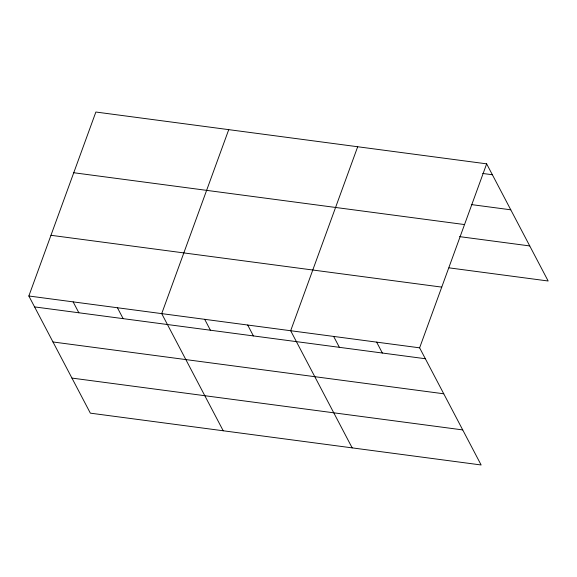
<?xml version="1.0" encoding="UTF-8"?>
<svg xmlns="http://www.w3.org/2000/svg" width="577" height="577" viewBox="0 0 577 577"><rect width="100%" height="100%" fill="white"/><g stroke="black" fill="none" stroke-linecap="round" stroke-linejoin="round"><path stroke-width="0.87" d="M486.649 163.846L419.623 347.83L481.131 464.975L90.351 413.154L28.85 296.001L95.869 112.025L486.649 163.846L548.15 280.999L449.021 267.851M228.737 129.645L161.711 313.628L223.22 430.774M357.69 146.746L290.671 330.729L352.172 447.875M482.718 173.468L492.369 174.744M471.301 204.575L510.775 209.812M73.755 172.739L464.528 224.561M459.559 236.628L529.744 245.932M50.964 235.293L441.744 287.115M28.85 296.001L419.623 347.83M34.57 306.899L425.35 358.728M52.976 341.966L443.756 393.788M71.945 378.086L462.718 429.915M376.644 342.132L382.363 353.03M333.657 336.427L339.377 347.325M247.684 325.031L253.404 335.922M204.698 319.326L210.417 330.224M117.427 307.75L123.146 318.648M73.135 301.879L78.861 312.777"/></g></svg>
